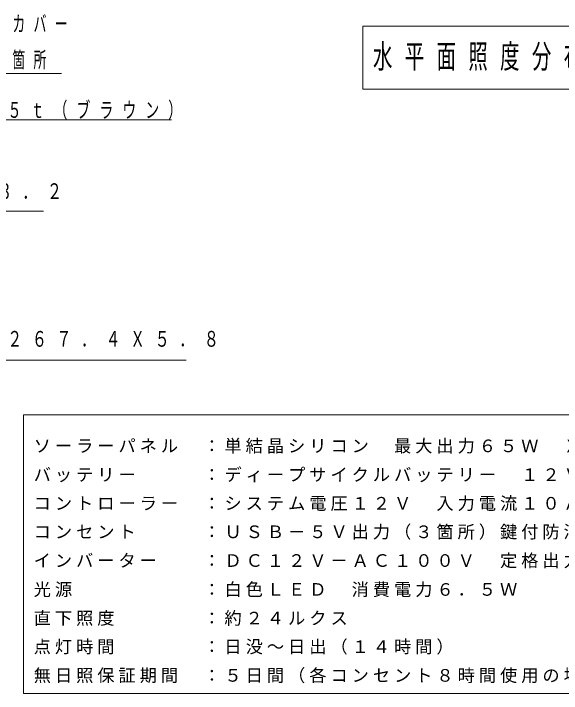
# Model space of a CAD drawing. Units: millimetres on the paper, scale 1:30. Extents: x 475 to 840, y 278 to 554.
# Drawn here: x 689.2 to 765.5, y 357.6 to 452.3 of the extents above; entities that cross this region are included whole.
import ezdxf

# ---------------------------------------------------------------- set-up
doc = ezdxf.new("R2010")
doc.units = ezdxf.units.MM
for name, color, linetype, lineweight in [('1_30', 7, 'Continuous', 25), ('1_300', 7, 'Continuous', 13), ('CLASS1', 21, 'Continuous', 13)]:
    doc.layers.add(name, color=color, linetype=linetype, lineweight=lineweight)
doc.styles.add('ＭＳ ゴシック', font='')
doc.styles.get('ＭＳ ゴシック').set_extended_font_data('MS Gothic')

msp = doc.modelspace()

# ---------------------------------------------------------------- linework, layer by layer
at = {"layer": '1_30', "lineweight": 13}
for points in [[(655.522, 437.562), (661.869, 443.91), (695.869, 443.91)], [(659.226, 433.792), (662.875, 437.442), (711.204, 437.442)], [(656.134, 431.916), (663.304, 424.746), (693.342, 424.746)], [(650.924, 415.192), (662.116, 404), (713.252, 404)]]:
    msp.add_lwpolyline(points, dxfattribs=at)
at = {"layer": '1_300'}
for p, q in [((737.858, 450.511), (737.858, 441.711)), ((812.658, 450.511), (737.858, 450.511)), ((737.858, 441.711), (812.658, 441.711))]:
    msp.add_line(p, q, dxfattribs=at)
at = {"layer": 'CLASS1'}
for p, q in [((690.589, 396.36), (690.589, 357.56)), ((804.389, 396.36), (690.589, 396.36)), ((690.589, 357.56), (804.389, 357.56))]:
    msp.add_line(p, q, dxfattribs=at)

# ---------------------------------------------------------------- texts
at = {"layer": '1_30', "char_height": 2.199, "style": 'ＭＳ ゴシック'}
for s, insert, attachment_point in [('\\T1.64;\\W0.6;鍵付防滴コンセントカバー', (662.452, 450.71), 4), ('\\T1.64;\\W0.6;ＵＳＢコンセト×３箇所', (662.452, 445.71), 4), ('\\T1.64;\\W0.65;天板：ＰＥ板\u3000２５ｔ（ブラウン）', (662.769, 437.442), 7), ('\\T1.64;\\W0.7;天板受：ＰＬ－３．２', (662.848, 427.396), 4), ('\\T1.63;\\W0.7;制御ボックス：φ２６７．４Ｘ５．８', (661.759, 406.65), 4)]:
    msp.add_mtext(s, dxfattribs=dict(at, insert=insert, attachment_point=attachment_point))
at = {"layer": '1_300', "insert": (739.258, 446.111), "char_height": 3.299, "attachment_point": 4, "style": 'ＭＳ ゴシック'}
msp.add_mtext('\\T1.64;\\W0.6;水平面照度分布図\u3000Ｓ＝１／３００', dxfattribs=at)
at = {"layer": 'CLASS1', "char_height": 1.76, "attachment_point": 7, "style": 'ＭＳ ゴシック'}
for s, insert in [('\\T1.23;ソーラーパネル\u3000：単結晶シリコン\u3000最大出力６５Ｗ\u3000Ｘ\u3000２台', (691.989, 390.96)), ('\\T1.23;バッテリー\u3000\u3000\u3000：ディープサイクルバッテリー\u3000１２Ｖ４２Ａｈ\u3000Ｘ\u3000４台', (691.989, 386.96)), ('\\T1.23;コントローラー\u3000：システム電圧１２Ｖ\u3000入力電流１０Ａ\u3000夜間タイマー機能\u3000', (691.989, 382.96)), ('\\T1.23;コンセント\u3000\u3000\u3000：ＵＳＢ－５Ｖ出力（３箇所）鍵付防滴コンセントカバー付', (691.989, 378.96)), ('\\T1.23;インバーター\u3000\u3000：ＤＣ１２Ｖ－ＡＣ１００Ｖ\u3000定格出力２８０Ｗ（非常時用）\u3000', (691.989, 374.96)), ('\\T1.23;光源\u3000\u3000\u3000\u3000\u3000\u3000：白色ＬＥＤ\u3000消費電力６．５Ｗ', (691.989, 370.96)), ('\\T1.23;直下照度\u3000\u3000\u3000\u3000：約２４ルクス', (691.989, 366.96)), ('\\T1.23;点灯時間\u3000\u3000\u3000\u3000：日没～日出（１４時間）', (691.989, 362.96)), ('\\T1.23;無日照保証期間\u3000：５日間（各コンセント８時間使用の場合）', (691.989, 358.96))]:
    msp.add_mtext(s, dxfattribs=dict(at, insert=insert))

doc.saveas('drawing.dxf')
